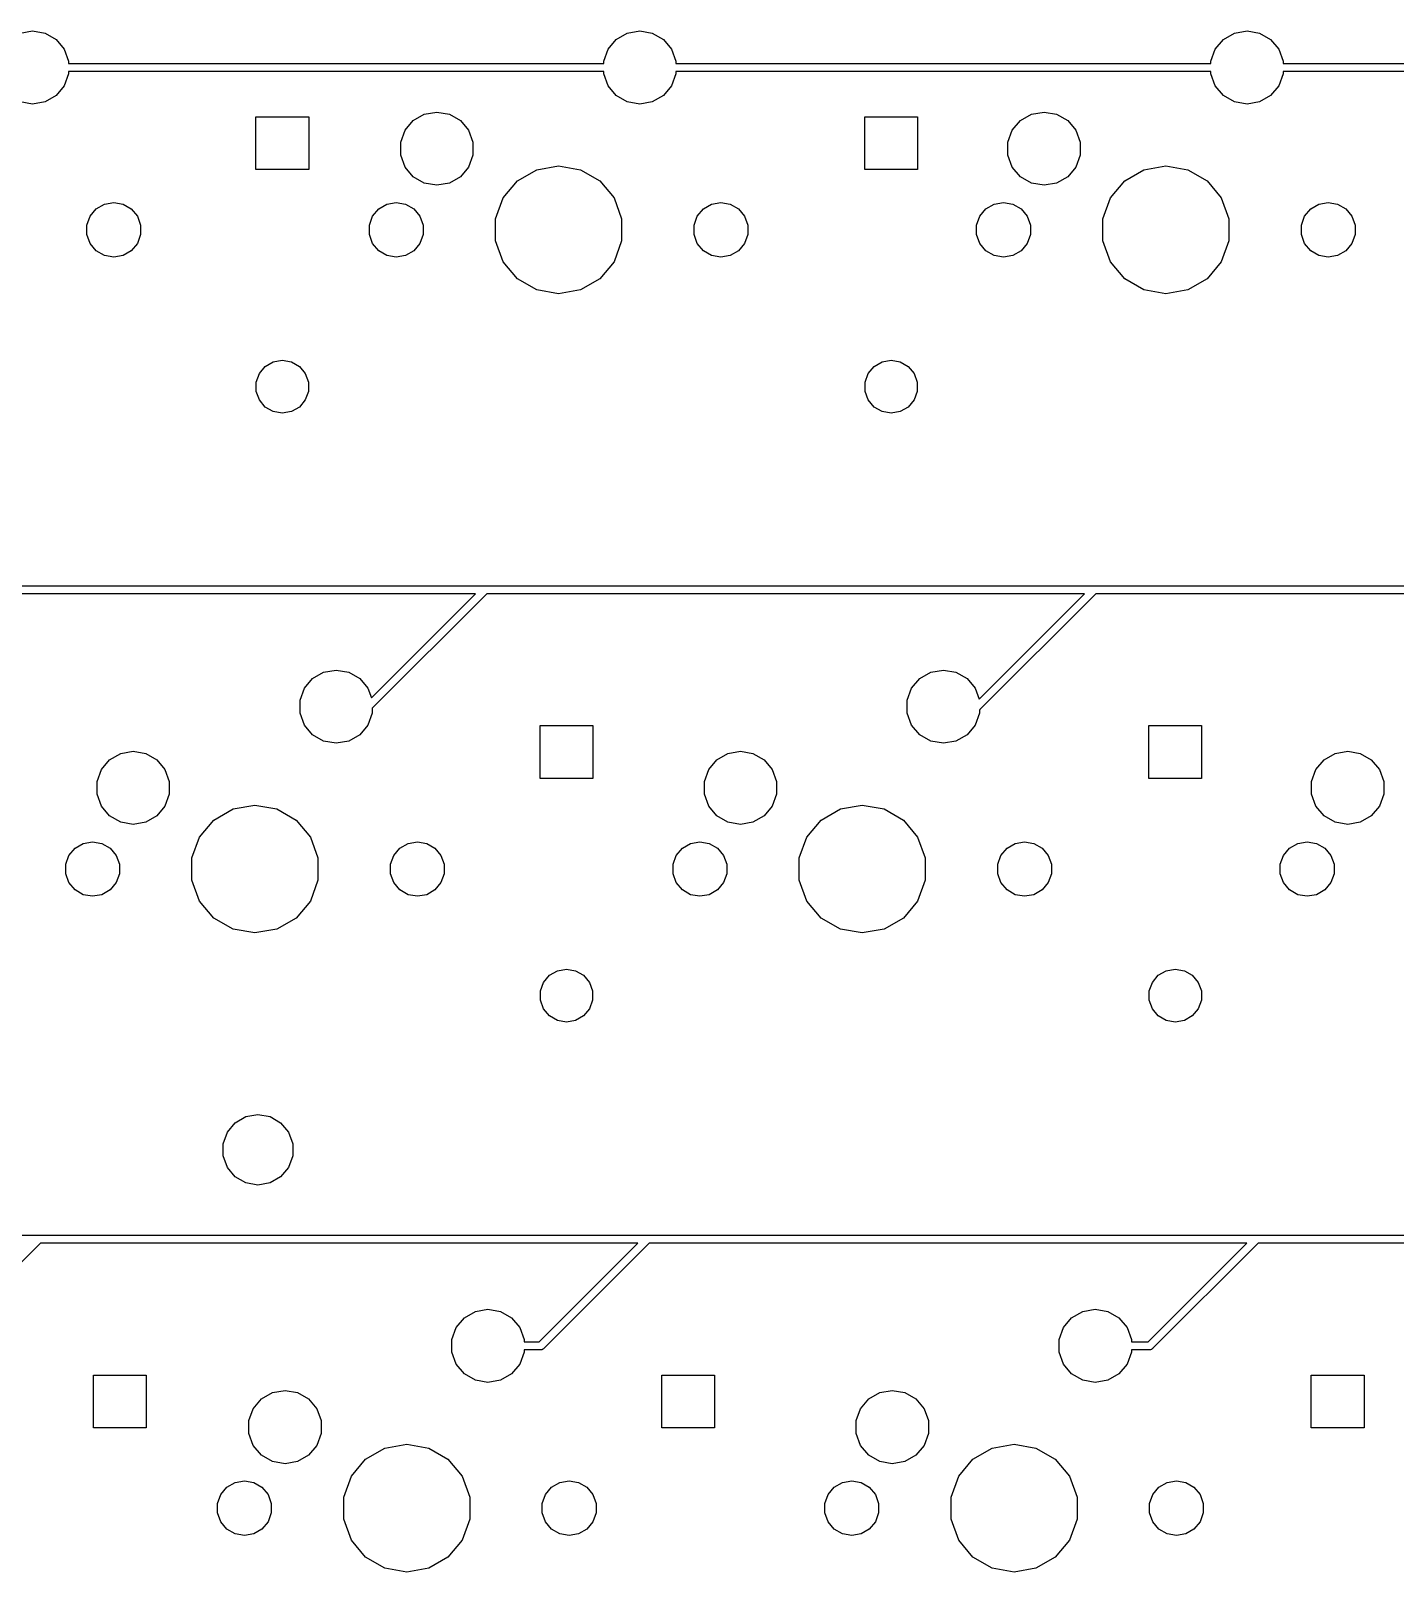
# Model space of a CAD drawing. Extents: x 45 to 336, y -254 to -147.
# Drawn here: x 136.11 to 178.8, y -202 to -153.77 of the extents above; entities that cross this region are included whole.
import ezdxf

# ---------------------------------------------------------------- set-up
doc = ezdxf.new("R2010")
doc.units = 0
doc.header["$MEASUREMENT"] = 0
doc.layers.add('BLACK', color=7, linetype='CONTINUOUS')

msp = doc.modelspace()

# ---------------------------------------------------------------- linework, layer by layer
at = {"layer": 'Black'}
for p, q in [((135.773, -153.842), (136.165, -153.773)), ((136.165, -153.773), (136.557, -153.842)), ((136.557, -153.842), (136.903, -154.041)), ((154.427, -154.041), (154.773, -153.842)), ((154.773, -153.842), (155.165, -153.773)), ((155.165, -153.773), (155.557, -153.842)), ((155.557, -153.842), (155.903, -154.041)), ((173.427, -154.041), (173.773, -153.842)), ((173.773, -153.842), (174.165, -153.773)), ((174.165, -153.773), (174.557, -153.842)), ((174.557, -153.842), (174.903, -154.041)), ((136.903, -154.041), (137.159, -154.346)), ((154.171, -154.346), (154.427, -154.041)), ((155.903, -154.041), (156.159, -154.346)), ((173.171, -154.346), (173.427, -154.041)), ((174.903, -154.041), (175.159, -154.346)), ((137.159, -154.346), (137.295, -154.721)), ((137.295, -154.721), (137.295, -154.795)), ((137.295, -154.795), (154.035, -154.795)), ((154.035, -154.721), (154.171, -154.346)), ((154.035, -154.795), (154.035, -154.721)), ((156.159, -154.346), (156.295, -154.721)), ((156.295, -154.721), (156.295, -154.795)), ((156.295, -154.795), (173.035, -154.795)), ((173.035, -154.721), (173.171, -154.346)), ((173.035, -154.795), (173.035, -154.721)), ((175.159, -154.346), (175.295, -154.721)), ((175.295, -154.721), (175.295, -154.795)), ((175.295, -154.795), (192.035, -154.795)), ((137.295, -155.119), (137.159, -155.494)), ((154.035, -155.045), (137.295, -155.045)), ((137.295, -155.045), (137.295, -155.119)), ((154.035, -155.119), (154.035, -155.045)), ((154.171, -155.494), (154.035, -155.119)), ((156.295, -155.119), (156.159, -155.494)), ((173.035, -155.045), (156.295, -155.045)), ((156.295, -155.045), (156.295, -155.119)), ((173.035, -155.119), (173.035, -155.045)), ((173.171, -155.494), (173.035, -155.119)), ((175.295, -155.119), (175.159, -155.494)), ((192.035, -155.045), (175.295, -155.045)), ((175.295, -155.045), (175.295, -155.119)), ((137.159, -155.494), (136.903, -155.799)), ((154.427, -155.799), (154.171, -155.494)), ((156.159, -155.494), (155.903, -155.799)), ((173.427, -155.799), (173.171, -155.494)), ((175.159, -155.494), (174.903, -155.799)), ((136.165, -156.067), (135.773, -155.998)), ((136.557, -155.998), (136.165, -156.067)), ((136.903, -155.799), (136.557, -155.998)), ((154.773, -155.998), (154.427, -155.799)), ((155.165, -156.067), (154.773, -155.998)), ((155.557, -155.998), (155.165, -156.067)), ((155.903, -155.799), (155.557, -155.998)), ((173.773, -155.998), (173.427, -155.799)), ((174.165, -156.067), (173.773, -155.998)), ((174.557, -155.998), (174.165, -156.067)), ((174.903, -155.799), (174.557, -155.998)), ((143.154, -158.115), (143.154, -156.464)), ((143.154, -156.464), (144.805, -156.464)), ((144.805, -156.464), (144.805, -158.115)), ((147.821, -156.886), (148.077, -156.581)), ((148.077, -156.581), (148.423, -156.382)), ((148.423, -156.382), (148.815, -156.313)), ((148.815, -156.313), (149.207, -156.382)), ((149.207, -156.382), (149.553, -156.581)), ((149.553, -156.581), (149.809, -156.886)), ((162.204, -158.115), (162.204, -156.464)), ((162.204, -156.464), (163.856, -156.464)), ((163.856, -156.464), (163.856, -158.115)), ((166.821, -156.886), (167.077, -156.581)), ((167.077, -156.581), (167.423, -156.382)), ((167.423, -156.382), (167.815, -156.313)), ((167.815, -156.313), (168.207, -156.382)), ((168.207, -156.382), (168.553, -156.581)), ((168.553, -156.581), (168.809, -156.886)), ((147.685, -157.261), (147.821, -156.886)), ((149.809, -156.886), (149.945, -157.261)), ((166.685, -157.261), (166.821, -156.886)), ((168.809, -156.886), (168.945, -157.261)), ((147.685, -157.659), (147.685, -157.261)), ((147.821, -158.034), (147.685, -157.659)), ((149.945, -157.659), (149.809, -158.034)), ((149.945, -157.261), (149.945, -157.659)), ((166.685, -157.659), (166.685, -157.261)), ((166.821, -158.034), (166.685, -157.659)), ((168.945, -157.659), (168.809, -158.034)), ((168.945, -157.261), (168.945, -157.659)), ((144.805, -158.115), (143.154, -158.115)), ((148.077, -158.339), (147.821, -158.034)), ((149.809, -158.034), (149.553, -158.339)), ((151.338, -158.467), (151.94, -158.119)), ((151.94, -158.119), (152.625, -157.998)), ((152.625, -157.998), (153.31, -158.119)), ((153.31, -158.119), (153.912, -158.467)), ((163.856, -158.115), (162.204, -158.115)), ((167.077, -158.339), (166.821, -158.034)), ((168.809, -158.034), (168.553, -158.339)), ((170.338, -158.467), (170.94, -158.119)), ((170.94, -158.119), (171.625, -157.998)), ((171.625, -157.998), (172.31, -158.119)), ((172.31, -158.119), (172.912, -158.467)), ((148.423, -158.538), (148.077, -158.339)), ((148.815, -158.607), (148.423, -158.538)), ((149.207, -158.538), (148.815, -158.607)), ((149.553, -158.339), (149.207, -158.538)), ((150.892, -158.999), (151.338, -158.467)), ((153.912, -158.467), (154.358, -158.999)), ((167.423, -158.538), (167.077, -158.339)), ((167.815, -158.607), (167.423, -158.538)), ((168.207, -158.538), (167.815, -158.607)), ((168.553, -158.339), (168.207, -158.538)), ((169.892, -158.999), (170.338, -158.467)), ((172.912, -158.467), (173.358, -158.999)), ((138.413, -159.197), (138.705, -159.146)), ((138.705, -159.146), (138.997, -159.197)), ((147.253, -159.197), (147.545, -159.146)), ((147.545, -159.146), (147.837, -159.197)), ((150.654, -159.652), (150.892, -158.999)), ((154.358, -158.999), (154.596, -159.652)), ((157.413, -159.197), (157.705, -159.146)), ((157.705, -159.146), (157.997, -159.197)), ((166.253, -159.197), (166.545, -159.146)), ((166.545, -159.146), (166.837, -159.197)), ((169.654, -159.652), (169.892, -158.999)), ((173.358, -158.999), (173.596, -159.652)), ((176.413, -159.197), (176.705, -159.146)), ((176.705, -159.146), (176.997, -159.197)), ((137.864, -159.852), (137.965, -159.573)), ((137.965, -159.573), (138.156, -159.346)), ((138.156, -159.346), (138.413, -159.197)), ((138.997, -159.197), (139.254, -159.346)), ((139.254, -159.346), (139.445, -159.573)), ((139.445, -159.573), (139.546, -159.852)), ((146.704, -159.852), (146.805, -159.573)), ((146.805, -159.573), (146.996, -159.346)), ((146.996, -159.346), (147.253, -159.197)), ((147.837, -159.197), (148.094, -159.346)), ((148.094, -159.346), (148.285, -159.573)), ((148.285, -159.573), (148.386, -159.852)), ((156.864, -159.852), (156.965, -159.573)), ((156.965, -159.573), (157.156, -159.346)), ((157.156, -159.346), (157.413, -159.197)), ((157.997, -159.197), (158.254, -159.346)), ((158.254, -159.346), (158.445, -159.573)), ((158.445, -159.573), (158.546, -159.852)), ((165.704, -159.852), (165.805, -159.573)), ((165.805, -159.573), (165.996, -159.346)), ((165.996, -159.346), (166.253, -159.197)), ((166.837, -159.197), (167.094, -159.346)), ((167.094, -159.346), (167.285, -159.573)), ((167.285, -159.573), (167.386, -159.852)), ((175.864, -159.852), (175.965, -159.573)), ((175.965, -159.573), (176.156, -159.346)), ((176.156, -159.346), (176.413, -159.197)), ((176.997, -159.197), (177.254, -159.346)), ((177.254, -159.346), (177.445, -159.573)), ((177.445, -159.573), (177.546, -159.852)), ((137.864, -160.148), (137.864, -159.852)), ((139.546, -159.852), (139.546, -160.148)), ((146.704, -160.148), (146.704, -159.852)), ((148.386, -159.852), (148.386, -160.148)), ((150.654, -160.348), (150.654, -159.652)), ((154.596, -159.652), (154.596, -160.348)), ((156.864, -160.148), (156.864, -159.852)), ((158.546, -159.852), (158.546, -160.148)), ((165.704, -160.148), (165.704, -159.852)), ((167.386, -159.852), (167.386, -160.148)), ((169.654, -160.348), (169.654, -159.652)), ((173.596, -159.652), (173.596, -160.348)), ((175.864, -160.148), (175.864, -159.852)), ((177.546, -159.852), (177.546, -160.148)), ((137.965, -160.427), (137.864, -160.148)), ((138.156, -160.654), (137.965, -160.427)), ((139.445, -160.427), (139.254, -160.654)), ((139.546, -160.148), (139.445, -160.427)), ((146.805, -160.427), (146.704, -160.148)), ((146.996, -160.654), (146.805, -160.427)), ((148.285, -160.427), (148.094, -160.654)), ((148.386, -160.148), (148.285, -160.427)), ((150.892, -161.001), (150.654, -160.348)), ((154.596, -160.348), (154.358, -161.001)), ((156.965, -160.427), (156.864, -160.148)), ((157.156, -160.654), (156.965, -160.427)), ((158.445, -160.427), (158.254, -160.654)), ((158.546, -160.148), (158.445, -160.427)), ((165.805, -160.427), (165.704, -160.148)), ((165.996, -160.654), (165.805, -160.427)), ((167.285, -160.427), (167.094, -160.654)), ((167.386, -160.148), (167.285, -160.427)), ((169.892, -161.001), (169.654, -160.348)), ((173.596, -160.348), (173.358, -161.001)), ((175.965, -160.427), (175.864, -160.148)), ((176.156, -160.654), (175.965, -160.427)), ((177.445, -160.427), (177.254, -160.654)), ((177.546, -160.148), (177.445, -160.427)), ((138.413, -160.803), (138.156, -160.654)), ((138.705, -160.854), (138.413, -160.803)), ((138.997, -160.803), (138.705, -160.854)), ((139.254, -160.654), (138.997, -160.803)), ((147.253, -160.803), (146.996, -160.654)), ((147.545, -160.854), (147.253, -160.803)), ((147.837, -160.803), (147.545, -160.854)), ((148.094, -160.654), (147.837, -160.803)), ((151.338, -161.533), (150.892, -161.001)), ((154.358, -161.001), (153.912, -161.533)), ((157.413, -160.803), (157.156, -160.654)), ((157.705, -160.854), (157.413, -160.803)), ((157.997, -160.803), (157.705, -160.854)), ((158.254, -160.654), (157.997, -160.803)), ((166.253, -160.803), (165.996, -160.654)), ((166.545, -160.854), (166.253, -160.803)), ((166.837, -160.803), (166.545, -160.854)), ((167.094, -160.654), (166.837, -160.803)), ((170.338, -161.533), (169.892, -161.001)), ((173.358, -161.001), (172.912, -161.533)), ((176.413, -160.803), (176.156, -160.654)), ((176.705, -160.854), (176.413, -160.803)), ((176.997, -160.803), (176.705, -160.854)), ((177.254, -160.654), (176.997, -160.803)), ((151.94, -161.881), (151.338, -161.533)), ((153.912, -161.533), (153.31, -161.881)), ((170.94, -161.881), (170.338, -161.533)), ((172.912, -161.533), (172.31, -161.881)), ((152.625, -162.002), (151.94, -161.881)), ((153.31, -161.881), (152.625, -162.002)), ((171.625, -162.002), (170.94, -161.881)), ((172.31, -161.881), (171.625, -162.002)), ((143.262, -164.496), (143.447, -164.275)), ((143.447, -164.275), (143.697, -164.131)), ((143.697, -164.131), (143.98, -164.081)), ((143.98, -164.081), (144.263, -164.131)), ((144.263, -164.131), (144.513, -164.275)), ((144.513, -164.275), (144.698, -164.496)), ((162.312, -164.496), (162.497, -164.275)), ((162.497, -164.275), (162.747, -164.131)), ((162.747, -164.131), (163.03, -164.081)), ((163.03, -164.081), (163.313, -164.131)), ((163.313, -164.131), (163.563, -164.275)), ((163.563, -164.275), (163.748, -164.496)), ((143.164, -164.766), (143.262, -164.496)), ((143.164, -165.054), (143.164, -164.766)), ((144.698, -164.496), (144.796, -164.766)), ((144.796, -164.766), (144.796, -165.054)), ((162.214, -164.766), (162.312, -164.496)), ((162.214, -165.054), (162.214, -164.766)), ((163.748, -164.496), (163.846, -164.766)), ((163.846, -164.766), (163.846, -165.054)), ((143.262, -165.324), (143.164, -165.054)), ((143.447, -165.545), (143.262, -165.324)), ((144.698, -165.324), (144.513, -165.545)), ((144.796, -165.054), (144.698, -165.324)), ((162.312, -165.324), (162.214, -165.054)), ((162.497, -165.545), (162.312, -165.324)), ((163.748, -165.324), (163.563, -165.545)), ((163.846, -165.054), (163.748, -165.324)), ((143.697, -165.689), (143.447, -165.545)), ((143.98, -165.739), (143.697, -165.689)), ((144.263, -165.689), (143.98, -165.739)), ((144.513, -165.545), (144.263, -165.689)), ((162.747, -165.689), (162.497, -165.545)), ((163.03, -165.739), (162.747, -165.689)), ((163.313, -165.689), (163.03, -165.739)), ((163.563, -165.545), (163.313, -165.689)), ((131.28, -171.135), (150.33, -171.135)), ((150.33, -171.135), (165.57, -171.135)), ((165.57, -171.135), (169.38, -171.135)), ((169.38, -171.135), (188.43, -171.135)), ((150.028, -171.385), (131.332, -171.385)), ((146.768, -174.646), (150.028, -171.385)), ((150.382, -171.385), (146.795, -174.972)), ((165.57, -171.385), (150.382, -171.385)), ((169.078, -171.385), (165.57, -171.385)), ((165.781, -174.682), (169.078, -171.385)), ((169.432, -171.385), (165.808, -175.008)), ((188.128, -171.385), (169.432, -171.385)), ((144.671, -174.346), (144.927, -174.041)), ((144.927, -174.041), (145.273, -173.842)), ((145.273, -173.842), (145.665, -173.773)), ((145.665, -173.773), (146.057, -173.842)), ((146.057, -173.842), (146.403, -174.041)), ((146.403, -174.041), (146.659, -174.346)), ((163.671, -174.346), (163.927, -174.041)), ((163.927, -174.041), (164.273, -173.842)), ((164.273, -173.842), (164.665, -173.773)), ((164.665, -173.773), (165.057, -173.842)), ((165.057, -173.842), (165.403, -174.041)), ((165.403, -174.041), (165.659, -174.346)), ((144.535, -174.721), (144.671, -174.346)), ((146.659, -174.346), (146.768, -174.646)), ((163.535, -174.721), (163.671, -174.346)), ((165.659, -174.346), (165.781, -174.682)), ((144.535, -175.119), (144.535, -174.721)), ((146.795, -174.972), (146.795, -175.119)), ((163.535, -175.119), (163.535, -174.721)), ((165.8, -175.016), (165.795, -175.019)), ((165.795, -175.019), (165.795, -175.119)), ((165.804, -175.012), (165.8, -175.016)), ((165.808, -175.008), (165.804, -175.012)), ((144.671, -175.494), (144.535, -175.119)), ((144.927, -175.799), (144.671, -175.494)), ((146.659, -175.494), (146.403, -175.799)), ((146.795, -175.119), (146.659, -175.494)), ((152.044, -177.165), (152.044, -175.514)), ((152.044, -175.514), (153.695, -175.514)), ((153.695, -175.514), (153.695, -177.165)), ((163.671, -175.494), (163.535, -175.119)), ((163.927, -175.799), (163.671, -175.494)), ((165.659, -175.494), (165.403, -175.799)), ((165.795, -175.119), (165.659, -175.494)), ((171.094, -177.165), (171.094, -175.514)), ((171.094, -175.514), (172.745, -175.514)), ((172.745, -175.514), (172.745, -177.165)), ((145.273, -175.998), (144.927, -175.799)), ((145.665, -176.067), (145.273, -175.998)), ((146.057, -175.998), (145.665, -176.067)), ((146.403, -175.799), (146.057, -175.998)), ((164.273, -175.998), (163.927, -175.799)), ((164.665, -176.067), (164.273, -175.998)), ((165.057, -175.998), (164.665, -176.067)), ((165.403, -175.799), (165.057, -175.998)), ((138.577, -176.581), (138.923, -176.382)), ((138.923, -176.382), (139.315, -176.313)), ((139.315, -176.313), (139.707, -176.382)), ((139.707, -176.382), (140.053, -176.581)), ((157.577, -176.581), (157.923, -176.382)), ((157.923, -176.382), (158.315, -176.313)), ((158.315, -176.313), (158.707, -176.382)), ((158.707, -176.382), (159.053, -176.581)), ((176.577, -176.581), (176.923, -176.382)), ((176.923, -176.382), (177.315, -176.313)), ((177.315, -176.313), (177.707, -176.382)), ((177.707, -176.382), (178.053, -176.581)), ((138.185, -177.261), (138.321, -176.886)), ((138.321, -176.886), (138.577, -176.581)), ((140.053, -176.581), (140.309, -176.886)), ((140.309, -176.886), (140.445, -177.261)), ((157.185, -177.261), (157.321, -176.886)), ((157.321, -176.886), (157.577, -176.581)), ((159.053, -176.581), (159.309, -176.886)), ((159.309, -176.886), (159.445, -177.261)), ((176.185, -177.261), (176.321, -176.886)), ((176.321, -176.886), (176.577, -176.581)), ((178.053, -176.581), (178.309, -176.886)), ((178.309, -176.886), (178.445, -177.261)), ((138.185, -177.659), (138.185, -177.261)), ((140.445, -177.261), (140.445, -177.659)), ((153.695, -177.165), (152.044, -177.165)), ((157.185, -177.659), (157.185, -177.261)), ((159.445, -177.261), (159.445, -177.659)), ((172.745, -177.165), (171.094, -177.165)), ((176.185, -177.659), (176.185, -177.261)), ((178.445, -177.261), (178.445, -177.659)), ((138.321, -178.034), (138.185, -177.659)), ((140.445, -177.659), (140.309, -178.034)), ((157.321, -178.034), (157.185, -177.659)), ((159.445, -177.659), (159.309, -178.034)), ((176.321, -178.034), (176.185, -177.659)), ((178.445, -177.659), (178.309, -178.034)), ((138.577, -178.339), (138.321, -178.034)), ((138.923, -178.538), (138.577, -178.339)), ((140.053, -178.339), (139.707, -178.538)), ((140.309, -178.034), (140.053, -178.339)), ((141.838, -178.467), (142.44, -178.119)), ((142.44, -178.119), (143.125, -177.998)), ((143.125, -177.998), (143.81, -178.119)), ((143.81, -178.119), (144.412, -178.467)), ((157.577, -178.339), (157.321, -178.034)), ((157.923, -178.538), (157.577, -178.339)), ((159.053, -178.339), (158.707, -178.538)), ((159.309, -178.034), (159.053, -178.339)), ((160.838, -178.467), (161.44, -178.119)), ((161.44, -178.119), (162.125, -177.998)), ((162.125, -177.998), (162.81, -178.119)), ((162.81, -178.119), (163.412, -178.467)), ((176.577, -178.339), (176.321, -178.034)), ((176.923, -178.538), (176.577, -178.339)), ((178.053, -178.339), (177.707, -178.538)), ((178.309, -178.034), (178.053, -178.339)), ((139.315, -178.607), (138.923, -178.538)), ((139.707, -178.538), (139.315, -178.607)), ((141.392, -178.999), (141.838, -178.467)), ((144.412, -178.467), (144.858, -178.999)), ((158.315, -178.607), (157.923, -178.538)), ((158.707, -178.538), (158.315, -178.607)), ((160.392, -178.999), (160.838, -178.467)), ((163.412, -178.467), (163.858, -178.999)), ((177.315, -178.607), (176.923, -178.538)), ((177.707, -178.538), (177.315, -178.607)), ((137.305, -179.573), (137.496, -179.346)), ((137.496, -179.346), (137.753, -179.197)), ((137.753, -179.197), (138.045, -179.146)), ((138.045, -179.146), (138.337, -179.197)), ((138.337, -179.197), (138.594, -179.346)), ((138.594, -179.346), (138.785, -179.573)), ((141.154, -179.652), (141.392, -178.999)), ((144.858, -178.999), (145.096, -179.652)), ((147.465, -179.573), (147.656, -179.346)), ((147.656, -179.346), (147.913, -179.197)), ((147.913, -179.197), (148.205, -179.146)), ((148.205, -179.146), (148.497, -179.197)), ((148.497, -179.197), (148.754, -179.346)), ((148.754, -179.346), (148.945, -179.573)), ((156.305, -179.573), (156.496, -179.346)), ((156.496, -179.346), (156.753, -179.197)), ((156.753, -179.197), (157.045, -179.146)), ((157.045, -179.146), (157.337, -179.197)), ((157.337, -179.197), (157.594, -179.346)), ((157.594, -179.346), (157.785, -179.573)), ((160.154, -179.652), (160.392, -178.999)), ((163.858, -178.999), (164.096, -179.652)), ((166.465, -179.573), (166.656, -179.346)), ((166.656, -179.346), (166.913, -179.197)), ((166.913, -179.197), (167.205, -179.146)), ((167.205, -179.146), (167.497, -179.197)), ((167.497, -179.197), (167.754, -179.346)), ((167.754, -179.346), (167.945, -179.573)), ((175.305, -179.573), (175.496, -179.346)), ((175.496, -179.346), (175.753, -179.197)), ((175.753, -179.197), (176.045, -179.146)), ((176.045, -179.146), (176.337, -179.197)), ((176.337, -179.197), (176.594, -179.346)), ((176.594, -179.346), (176.785, -179.573)), ((137.204, -179.852), (137.305, -179.573)), ((137.204, -180.148), (137.204, -179.852)), ((138.785, -179.573), (138.886, -179.852)), ((138.886, -179.852), (138.886, -180.148)), ((141.154, -180.348), (141.154, -179.652)), ((145.096, -179.652), (145.096, -180.348)), ((147.364, -179.852), (147.465, -179.573)), ((147.364, -180.148), (147.364, -179.852)), ((148.945, -179.573), (149.046, -179.852)), ((149.046, -179.852), (149.046, -180.148)), ((156.204, -179.852), (156.305, -179.573)), ((156.204, -180.148), (156.204, -179.852)), ((157.785, -179.573), (157.886, -179.852)), ((157.886, -179.852), (157.886, -180.148)), ((160.154, -180.348), (160.154, -179.652)), ((164.096, -179.652), (164.096, -180.348)), ((166.364, -179.852), (166.465, -179.573)), ((166.364, -180.148), (166.364, -179.852)), ((167.945, -179.573), (168.046, -179.852)), ((168.046, -179.852), (168.046, -180.148)), ((175.204, -179.852), (175.305, -179.573)), ((175.204, -180.148), (175.204, -179.852)), ((176.785, -179.573), (176.886, -179.852)), ((176.886, -179.852), (176.886, -180.148)), ((137.305, -180.427), (137.204, -180.148)), ((138.886, -180.148), (138.785, -180.427)), ((141.392, -181.001), (141.154, -180.348)), ((145.096, -180.348), (144.858, -181.001)), ((147.465, -180.427), (147.364, -180.148)), ((149.046, -180.148), (148.945, -180.427)), ((156.305, -180.427), (156.204, -180.148)), ((157.886, -180.148), (157.785, -180.427)), ((160.392, -181.001), (160.154, -180.348)), ((164.096, -180.348), (163.858, -181.001)), ((166.465, -180.427), (166.364, -180.148)), ((168.046, -180.148), (167.945, -180.427)), ((175.305, -180.427), (175.204, -180.148)), ((176.886, -180.148), (176.785, -180.427)), ((137.496, -180.654), (137.305, -180.427)), ((137.753, -180.803), (137.496, -180.654)), ((138.045, -180.854), (137.753, -180.803)), ((138.337, -180.803), (138.045, -180.854)), ((138.594, -180.654), (138.337, -180.803)), ((138.785, -180.427), (138.594, -180.654)), ((147.656, -180.654), (147.465, -180.427)), ((147.913, -180.803), (147.656, -180.654)), ((148.205, -180.854), (147.913, -180.803)), ((148.497, -180.803), (148.205, -180.854)), ((148.754, -180.654), (148.497, -180.803)), ((148.945, -180.427), (148.754, -180.654)), ((156.496, -180.654), (156.305, -180.427)), ((156.753, -180.803), (156.496, -180.654)), ((157.045, -180.854), (156.753, -180.803)), ((157.337, -180.803), (157.045, -180.854)), ((157.594, -180.654), (157.337, -180.803)), ((157.785, -180.427), (157.594, -180.654)), ((166.656, -180.654), (166.465, -180.427)), ((166.913, -180.803), (166.656, -180.654)), ((167.205, -180.854), (166.913, -180.803)), ((167.497, -180.803), (167.205, -180.854)), ((167.754, -180.654), (167.497, -180.803)), ((167.945, -180.427), (167.754, -180.654)), ((175.496, -180.654), (175.305, -180.427)), ((175.753, -180.803), (175.496, -180.654)), ((176.045, -180.854), (175.753, -180.803)), ((176.337, -180.803), (176.045, -180.854)), ((176.594, -180.654), (176.337, -180.803)), ((176.785, -180.427), (176.594, -180.654)), ((141.838, -181.533), (141.392, -181.001)), ((144.858, -181.001), (144.412, -181.533)), ((160.838, -181.533), (160.392, -181.001)), ((163.858, -181.001), (163.412, -181.533)), ((142.44, -181.881), (141.838, -181.533)), ((144.412, -181.533), (143.81, -181.881)), ((161.44, -181.881), (160.838, -181.533)), ((163.412, -181.533), (162.81, -181.881)), ((143.125, -182.002), (142.44, -181.881)), ((143.81, -181.881), (143.125, -182.002)), ((162.125, -182.002), (161.44, -181.881)), ((162.81, -181.881), (162.125, -182.002)), ((152.337, -183.325), (152.587, -183.181)), ((152.587, -183.181), (152.87, -183.131)), ((152.87, -183.131), (153.153, -183.181)), ((153.153, -183.181), (153.403, -183.325)), ((171.387, -183.325), (171.637, -183.181)), ((171.637, -183.181), (171.92, -183.131)), ((171.92, -183.131), (172.203, -183.181)), ((172.203, -183.181), (172.453, -183.325)), ((152.054, -183.816), (152.152, -183.546)), ((152.152, -183.546), (152.337, -183.325)), ((153.403, -183.325), (153.588, -183.546)), ((153.588, -183.546), (153.686, -183.816)), ((171.104, -183.816), (171.202, -183.546)), ((171.202, -183.546), (171.387, -183.325)), ((172.453, -183.325), (172.638, -183.546)), ((172.638, -183.546), (172.736, -183.816)), ((152.054, -184.104), (152.054, -183.816)), ((152.152, -184.374), (152.054, -184.104)), ((153.686, -184.104), (153.588, -184.374)), ((153.686, -183.816), (153.686, -184.104)), ((171.104, -184.104), (171.104, -183.816)), ((171.202, -184.374), (171.104, -184.104)), ((172.736, -184.104), (172.638, -184.374)), ((172.736, -183.816), (172.736, -184.104)), ((152.337, -184.595), (152.152, -184.374)), ((152.587, -184.739), (152.337, -184.595)), ((153.403, -184.595), (153.153, -184.739)), ((153.588, -184.374), (153.403, -184.595)), ((171.387, -184.595), (171.202, -184.374)), ((171.637, -184.739), (171.387, -184.595)), ((172.453, -184.595), (172.203, -184.739)), ((172.638, -184.374), (172.453, -184.595)), ((152.87, -184.789), (152.587, -184.739)), ((153.153, -184.739), (152.87, -184.789)), ((171.92, -184.789), (171.637, -184.739)), ((172.203, -184.739), (171.92, -184.789)), ((142.262, -188.234), (142.508, -187.94)), ((142.508, -187.94), (142.84, -187.748)), ((142.84, -187.748), (143.218, -187.682)), ((143.218, -187.682), (143.596, -187.748)), ((143.596, -187.748), (143.928, -187.94)), ((143.928, -187.94), (144.174, -188.234)), ((142.131, -188.594), (142.262, -188.234)), ((144.174, -188.234), (144.305, -188.594)), ((142.131, -188.978), (142.131, -188.594)), ((142.262, -189.338), (142.131, -188.978)), ((144.305, -188.978), (144.174, -189.338)), ((144.305, -188.594), (144.305, -188.978)), ((142.508, -189.632), (142.262, -189.338)), ((144.174, -189.338), (143.928, -189.632)), ((142.84, -189.824), (142.508, -189.632)), ((143.218, -189.89), (142.84, -189.824)), ((143.596, -189.824), (143.218, -189.89)), ((143.928, -189.632), (143.596, -189.824)), ((117.31, -191.455), (136.36, -191.455)), ((136.36, -191.455), (155.41, -191.455)), ((155.41, -191.455), (160.49, -191.455)), ((160.49, -191.455), (174.46, -191.455)), ((174.46, -191.455), (193.51, -191.455)), ((136.412, -191.705), (133.108, -195.008)), ((155.108, -191.705), (136.412, -191.705)), ((152.018, -194.795), (155.108, -191.705)), ((155.462, -191.705), (152.158, -195.008)), ((160.49, -191.705), (155.462, -191.705)), ((174.158, -191.705), (160.49, -191.705)), ((171.068, -194.795), (174.158, -191.705)), ((174.512, -191.705), (171.208, -195.008)), ((193.208, -191.705), (174.512, -191.705)), ((149.677, -194.041), (150.023, -193.842)), ((150.023, -193.842), (150.415, -193.773)), ((150.415, -193.773), (150.807, -193.842)), ((150.807, -193.842), (151.153, -194.041)), ((168.677, -194.041), (169.023, -193.842)), ((169.023, -193.842), (169.415, -193.773)), ((169.415, -193.773), (169.807, -193.842)), ((169.807, -193.842), (170.153, -194.041)), ((149.285, -194.721), (149.421, -194.346)), ((149.421, -194.346), (149.677, -194.041)), ((151.153, -194.041), (151.409, -194.346)), ((151.409, -194.346), (151.545, -194.721)), ((168.285, -194.721), (168.421, -194.346)), ((168.421, -194.346), (168.677, -194.041)), ((170.153, -194.041), (170.409, -194.346)), ((170.409, -194.346), (170.545, -194.721)), ((149.285, -195.119), (149.285, -194.721)), ((151.545, -194.721), (151.545, -194.795)), ((151.545, -194.795), (152.018, -194.795)), ((168.285, -195.119), (168.285, -194.721)), ((170.545, -194.721), (170.545, -194.795)), ((170.545, -194.795), (171.068, -194.795)), ((149.421, -195.494), (149.285, -195.119)), ((151.545, -195.119), (151.409, -195.494)), ((152.07, -195.045), (151.545, -195.045)), ((151.545, -195.045), (151.545, -195.119)), ((152.075, -195.044), (152.07, -195.045)), ((152.081, -195.045), (152.075, -195.044)), ((152.097, -195.04), (152.081, -195.045)), ((152.113, -195.037), (152.097, -195.04)), ((152.118, -195.035), (152.113, -195.037)), ((152.123, -195.033), (152.118, -195.035)), ((152.136, -195.024), (152.123, -195.033)), ((152.15, -195.016), (152.136, -195.024)), ((152.154, -195.012), (152.15, -195.016)), ((152.158, -195.008), (152.154, -195.012)), ((168.421, -195.494), (168.285, -195.119)), ((170.545, -195.119), (170.409, -195.494)), ((171.12, -195.045), (170.545, -195.045)), ((170.545, -195.045), (170.545, -195.119)), ((171.125, -195.044), (171.12, -195.045)), ((171.131, -195.045), (171.125, -195.044)), ((171.147, -195.04), (171.131, -195.045)), ((171.163, -195.037), (171.147, -195.04)), ((171.168, -195.035), (171.163, -195.037)), ((171.173, -195.033), (171.168, -195.035)), ((171.186, -195.024), (171.173, -195.033)), ((171.2, -195.016), (171.186, -195.024)), ((171.204, -195.012), (171.2, -195.016)), ((171.208, -195.008), (171.204, -195.012)), ((149.677, -195.799), (149.421, -195.494)), ((150.023, -195.998), (149.677, -195.799)), ((151.153, -195.799), (150.807, -195.998)), ((151.409, -195.494), (151.153, -195.799)), ((168.677, -195.799), (168.421, -195.494)), ((169.023, -195.998), (168.677, -195.799)), ((170.153, -195.799), (169.807, -195.998)), ((170.409, -195.494), (170.153, -195.799)), ((138.075, -197.486), (138.075, -195.834)), ((138.075, -195.834), (139.725, -195.834)), ((139.725, -195.834), (139.725, -197.486)), ((150.415, -196.067), (150.023, -195.998)), ((150.807, -195.998), (150.415, -196.067)), ((155.855, -197.486), (155.855, -195.834)), ((155.855, -195.834), (157.505, -195.834)), ((157.505, -195.834), (157.505, -197.486)), ((169.415, -196.067), (169.023, -195.998)), ((169.807, -195.998), (169.415, -196.067)), ((176.174, -197.486), (176.174, -195.834)), ((176.174, -195.834), (177.826, -195.834)), ((177.826, -195.834), (177.826, -197.486)), ((143.071, -196.886), (143.327, -196.581)), ((143.327, -196.581), (143.673, -196.382)), ((143.673, -196.382), (144.065, -196.313)), ((144.065, -196.313), (144.457, -196.382)), ((144.457, -196.382), (144.803, -196.581)), ((144.803, -196.581), (145.059, -196.886)), ((162.071, -196.886), (162.327, -196.581)), ((162.327, -196.581), (162.673, -196.382)), ((162.673, -196.382), (163.065, -196.313)), ((163.065, -196.313), (163.457, -196.382)), ((163.457, -196.382), (163.803, -196.581)), ((163.803, -196.581), (164.059, -196.886)), ((142.935, -197.261), (143.071, -196.886)), ((145.059, -196.886), (145.195, -197.261)), ((161.935, -197.261), (162.071, -196.886)), ((164.059, -196.886), (164.195, -197.261)), ((139.725, -197.486), (138.075, -197.486)), ((142.935, -197.659), (142.935, -197.261)), ((143.071, -198.034), (142.935, -197.659)), ((145.195, -197.659), (145.059, -198.034)), ((145.195, -197.261), (145.195, -197.659)), ((157.505, -197.486), (155.855, -197.486)), ((161.935, -197.659), (161.935, -197.261)), ((162.071, -198.034), (161.935, -197.659)), ((164.195, -197.659), (164.059, -198.034)), ((164.195, -197.261), (164.195, -197.659)), ((177.826, -197.486), (176.174, -197.486)), ((143.327, -198.339), (143.071, -198.034)), ((145.059, -198.034), (144.803, -198.339)), ((146.588, -198.467), (147.19, -198.119)), ((147.19, -198.119), (147.875, -197.998)), ((147.875, -197.998), (148.56, -198.119)), ((148.56, -198.119), (149.162, -198.467)), ((162.327, -198.339), (162.071, -198.034)), ((164.059, -198.034), (163.803, -198.339)), ((165.588, -198.467), (166.19, -198.119)), ((166.19, -198.119), (166.875, -197.998)), ((166.875, -197.998), (167.56, -198.119)), ((167.56, -198.119), (168.162, -198.467)), ((143.673, -198.538), (143.327, -198.339)), ((144.065, -198.607), (143.673, -198.538)), ((144.457, -198.538), (144.065, -198.607)), ((144.803, -198.339), (144.457, -198.538)), ((146.142, -198.999), (146.588, -198.467)), ((149.162, -198.467), (149.608, -198.999)), ((162.673, -198.538), (162.327, -198.339)), ((163.065, -198.607), (162.673, -198.538)), ((163.457, -198.538), (163.065, -198.607)), ((163.803, -198.339), (163.457, -198.538)), ((165.142, -198.999), (165.588, -198.467)), ((168.162, -198.467), (168.608, -198.999)), ((142.503, -199.197), (142.795, -199.146)), ((142.795, -199.146), (143.087, -199.197)), ((145.904, -199.652), (146.142, -198.999)), ((149.608, -198.999), (149.846, -199.652)), ((152.663, -199.197), (152.955, -199.146)), ((152.955, -199.146), (153.247, -199.197)), ((161.503, -199.197), (161.795, -199.146)), ((161.795, -199.146), (162.087, -199.197)), ((164.904, -199.652), (165.142, -198.999)), ((168.608, -198.999), (168.846, -199.652)), ((171.663, -199.197), (171.955, -199.146)), ((171.955, -199.146), (172.247, -199.197)), ((141.954, -199.852), (142.055, -199.573)), ((142.055, -199.573), (142.246, -199.346)), ((142.246, -199.346), (142.503, -199.197)), ((143.087, -199.197), (143.344, -199.346)), ((143.344, -199.346), (143.535, -199.573)), ((143.535, -199.573), (143.636, -199.852)), ((145.904, -200.348), (145.904, -199.652)), ((149.846, -199.652), (149.846, -200.348)), ((152.114, -199.852), (152.215, -199.573)), ((152.215, -199.573), (152.406, -199.346)), ((152.406, -199.346), (152.663, -199.197)), ((153.247, -199.197), (153.504, -199.346)), ((153.504, -199.346), (153.695, -199.573)), ((153.695, -199.573), (153.796, -199.852)), ((160.954, -199.852), (161.055, -199.573)), ((161.055, -199.573), (161.246, -199.346)), ((161.246, -199.346), (161.503, -199.197)), ((162.087, -199.197), (162.344, -199.346)), ((162.344, -199.346), (162.535, -199.573)), ((162.535, -199.573), (162.636, -199.852)), ((164.904, -200.348), (164.904, -199.652)), ((168.846, -199.652), (168.846, -200.348)), ((171.114, -199.852), (171.215, -199.573)), ((171.215, -199.573), (171.406, -199.346)), ((171.406, -199.346), (171.663, -199.197)), ((172.247, -199.197), (172.504, -199.346)), ((172.504, -199.346), (172.695, -199.573)), ((172.695, -199.573), (172.796, -199.852)), ((141.954, -200.148), (141.954, -199.852)), ((142.055, -200.427), (141.954, -200.148)), ((143.636, -200.148), (143.535, -200.427)), ((143.636, -199.852), (143.636, -200.148)), ((152.114, -200.148), (152.114, -199.852)), ((152.215, -200.427), (152.114, -200.148)), ((153.796, -200.148), (153.695, -200.427)), ((153.796, -199.852), (153.796, -200.148)), ((160.954, -200.148), (160.954, -199.852)), ((161.055, -200.427), (160.954, -200.148)), ((162.636, -200.148), (162.535, -200.427)), ((162.636, -199.852), (162.636, -200.148)), ((171.114, -200.148), (171.114, -199.852)), ((171.215, -200.427), (171.114, -200.148)), ((172.796, -200.148), (172.695, -200.427)), ((172.796, -199.852), (172.796, -200.148)), ((142.246, -200.654), (142.055, -200.427)), ((143.535, -200.427), (143.344, -200.654)), ((146.142, -201.001), (145.904, -200.348)), ((149.846, -200.348), (149.608, -201.001)), ((152.406, -200.654), (152.215, -200.427)), ((153.695, -200.427), (153.504, -200.654)), ((161.246, -200.654), (161.055, -200.427)), ((162.535, -200.427), (162.344, -200.654)), ((165.142, -201.001), (164.904, -200.348)), ((168.846, -200.348), (168.608, -201.001)), ((171.406, -200.654), (171.215, -200.427)), ((172.695, -200.427), (172.504, -200.654)), ((142.503, -200.803), (142.246, -200.654)), ((142.795, -200.854), (142.503, -200.803)), ((143.087, -200.803), (142.795, -200.854)), ((143.344, -200.654), (143.087, -200.803)), ((146.588, -201.533), (146.142, -201.001)), ((149.608, -201.001), (149.162, -201.533)), ((152.663, -200.803), (152.406, -200.654)), ((152.955, -200.854), (152.663, -200.803)), ((153.247, -200.803), (152.955, -200.854)), ((153.504, -200.654), (153.247, -200.803)), ((161.503, -200.803), (161.246, -200.654)), ((161.795, -200.854), (161.503, -200.803)), ((162.087, -200.803), (161.795, -200.854)), ((162.344, -200.654), (162.087, -200.803)), ((165.588, -201.533), (165.142, -201.001)), ((168.608, -201.001), (168.162, -201.533)), ((171.663, -200.803), (171.406, -200.654)), ((171.955, -200.854), (171.663, -200.803)), ((172.247, -200.803), (171.955, -200.854)), ((172.504, -200.654), (172.247, -200.803)), ((147.19, -201.881), (146.588, -201.533)), ((149.162, -201.533), (148.56, -201.881)), ((166.19, -201.881), (165.588, -201.533)), ((168.162, -201.533), (167.56, -201.881)), ((147.875, -202.002), (147.19, -201.881)), ((148.56, -201.881), (147.875, -202.002)), ((166.875, -202.002), (166.19, -201.881)), ((167.56, -201.881), (166.875, -202.002))]:
    msp.add_line(p, q, dxfattribs=at)

doc.saveas('drawing.dxf')
